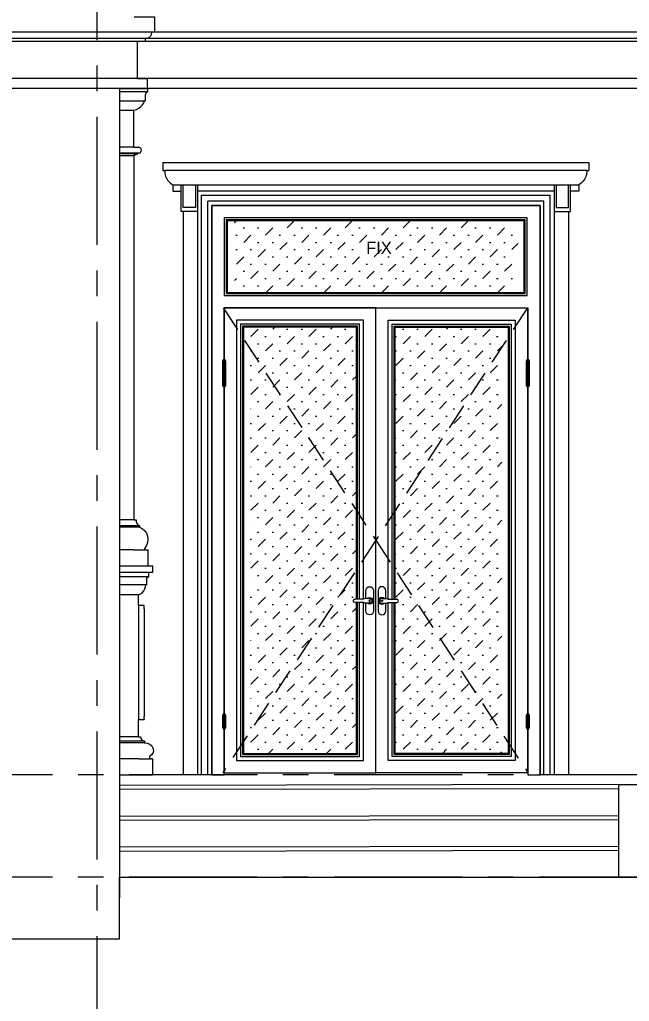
# Model space of a CAD drawing. Header units: millimetres. Extents: x 1832547 to 2001569, y -558009 to -417808.
# Drawn here: x 1954587 to 1957562, y -528449 to -523657 of the extents above; entities that cross this region are included whole.
import ezdxf

# ---------------------------------------------------------------- set-up
doc = ezdxf.new("R2010")
doc.units = ezdxf.units.MM
doc.header["$MEASUREMENT"] = 0
doc.linetypes.add('CENTER', pattern=[2, 1.25, -0.25, 0.25, -0.25])
doc.linetypes.add('HIDDEN', pattern=[9.525, 6.35, -3.175])
doc.layers.get('0').update_dxf_attribs({"linetype": 'CONTINUOUS'})
doc.layers.get('DEFPOINTS').update_dxf_attribs({"linetype": 'CONTINUOUS'})
for name, color, linetype, lineweight in [('AUDIT_I_120404221301-0', 7, 'CONTINUOUS', 15), ('CA . CỬA', 251, 'CONTINUOUS', 5), ('CA-noi that', 19, 'CONTINUOUS', 9), ('CA. HATCH', 250, 'CONTINUOUS', 9), ('CA.dim 08', 8, 'CONTINUOUS', 13), ('CA.khuat 75', 75, 'HIDDEN', 9), ('CA.manh 08', 8, 'CONTINUOUS', 9), ('CA.noi that 15', 15, 'CONTINUOUS', 9), ('CA.thay 145', 145, 'CONTINUOUS', 18), ('CA.tim 67', 67, 'CENTER', 9), ('CA.vat lieu 08', 8, 'CONTINUOUS', 5), ('CA_manh 08', 8, 'CONTINUOUS', 9)]:
    doc.layers.add(name, color=color, linetype=linetype, lineweight=lineweight)
doc.styles.add('CA.JSC1', font='Vhavan.ttf', dxfattribs={"width": 0.8})
doc.styles.get("Standard").update_dxf_attribs({"font": 'roman.shx'})
doc.dimstyles.new('CA 70', dxfattribs={"dimscale": 0.7, "dimtxt": 220, "dimasz": 60, "dimexe": 160, "dimexo": 0, "dimgap": 30, "dimtad": 1, "dimdec": 0, "dimrnd": 5, "dimzin": 0, "dimdsep": 46, "dimtxsty": 'Standard', "dimblk": 'ARCHTICK', "dimcen": 0.09, "dimdle": 160, "dimclrd": 256, "dimclre": 256, "dimclrt": 255, "dimadec": 0, "dimazin": 0, "dimtfac": 1, "dimtdec": 0, "dimtix": 1, "dimtmove": 2, "dimatfit": 3, "dimldrblk": 'DOT', "dimfxl": 600, "dimfxlon": 1, "dimtolj": 1, "dimtzin": 0, "dimarcsym": 0})
pattern_1 = [(45, (35, 0), (35.355339, 106.0660172), [50, -50, 0, -50, 0, -50])]

# ---------------------------------------------------------------- blocks, each defined once
blk = doc.blocks.new('_ArchTick')
at = {"color": 1, "linetype": 'ByBlock', "const_width": 0.15}
blk.add_lwpolyline([(-0.5, -0.5), (0.5, 0.5)], dxfattribs=at)
blk = doc.blocks.new('*D209')
at = {"layer": 'CA.dim 08', "lineweight": -2, "transparency": 16777216}
for p, q in [((1955524.9, -529866.6), (1955524.9, -530398.6)), ((1957124.6, -529866.6), (1957124.6, -530398.6)), ((1955412.9, -530286.6), (1957236.6, -530286.6))]:
    blk.add_line(p, q, dxfattribs=at)
at = {"layer": 'DEFPOINTS', "color": 0, "transparency": 16777216}
for p in [(1957124.6, -527311.8), (1955524.9, -527343.6), (1957124.6, -530286.6)]:
    blk.add_point(p, dxfattribs=at)
at = {"layer": 'CA.dim 08', "lineweight": -2, "transparency": 16777216, "xscale": 42, "yscale": 42, "zscale": 42, "rotation": 180}
blk.add_blockref('_ArchTick', (1955524.9, -530286.6), dxfattribs=at)
at = {"layer": 'CA.dim 08', "lineweight": -2, "transparency": 16777216, "xscale": 42, "yscale": 42, "zscale": 42}
blk.add_blockref('_ArchTick', (1957124.6, -530286.6), dxfattribs=at)
at = {"layer": 'CA.dim 08', "color": 255, "transparency": 16777216, "insert": (1956324.7, -530188.6), "char_height": 154, "attachment_point": 5}
blk.add_mtext('\\A1;1600', dxfattribs=at)
blk = doc.blocks.new('_DOT')
at = {"color": 1, "linetype": 'ByBlock'}
blk.add_line((-0.5, 0), (-1, 0), dxfattribs=at)
at = {"color": 1, "linetype": 'ByBlock', "const_width": 0.5}
blk.add_lwpolyline([(-0.25, 0, 1), (0.25, 0, 1)], format="xyb", close=True, dxfattribs=at)
blk = doc.blocks.new('*D211')
at = {"layer": 'CA.dim 08', "lineweight": -2, "transparency": 16777216}
for p, q in [((1957126.8, -529866.6), (1957126.8, -530398.6)), ((1958524.9, -529866.6), (1958524.9, -530398.6)), ((1957014.8, -530286.6), (1958636.9, -530286.6))]:
    blk.add_line(p, q, dxfattribs=at)
at = {"layer": 'DEFPOINTS', "color": 0, "transparency": 16777216}
for p in [(1957126.8, -527343.6), (1958524.9, -529426.8), (1958524.9, -530286.6)]:
    blk.add_point(p, dxfattribs=at)
at = {"layer": 'CA.dim 08', "lineweight": -2, "transparency": 16777216, "xscale": 42, "yscale": 42, "zscale": 42, "rotation": 180}
blk.add_blockref('_ArchTick', (1957126.8, -530286.6), dxfattribs=at)
at = {"layer": 'CA.dim 08', "lineweight": -2, "transparency": 16777216, "xscale": 42, "yscale": 42, "zscale": 42}
blk.add_blockref('_ArchTick', (1958524.9, -530286.6), dxfattribs=at)
at = {"layer": 'CA.dim 08', "color": 255, "transparency": 16777216, "insert": (1957825.8, -530188.6), "char_height": 154, "attachment_point": 5}
blk.add_mtext('\\A1;1400', dxfattribs=at)
blk = doc.blocks.new('BANLE')
at = {"layer": 'CA.noi that 15'}
for p, q in [((0, 68.6), (12, 68.6)), ((0, 38.2), (0, 68.6)), ((12, 68.6), (12, 38.2)), ((0, 38.2), (12, 38.2)), ((0, 6), (0, 36.4)), ((12, 36.4), (0, 36.4)), ((12, 6), (0, 6)), ((4, 38.2), (8, 38.2)), ((4, 36.4), (4, 38.2)), ((8, 36.4), (4, 36.4)), ((8, 38.2), (8, 36.4)), ((12, 36.4), (12, 6))]:
    blk.add_line(p, q, dxfattribs=at)
for centre, start, end in [((6, 68.6), 0, 180), ((6, 6), 180, 0)]:
    blk.add_arc(centre, 6, start, end, dxfattribs=at)
blk = doc.blocks.new('A$C20F25EA7')
at = {"layer": 'CA.vat lieu 08', "ltscale": 0.5}
for centre, start, end in [((0, 42), 0, 180), ((0, -42), 180, 0)]:
    blk.add_arc(centre, 15.4, start, end, dxfattribs=at)
blk.add_wipeout([(18.8, 9.9), (25.1, 7), (60.1, 7), (65, 4.9), (67.1, 0), (65.1, -4.9), (60.1, -7), (25.1, -7), (18.8, -9.9), (0, -9.9), (-7, -7), (-9.9, 0), (-7, 7), (0, 9.9)]).dxf.layer = 'CA.vat lieu 08'
for p, q in [((0, 9.9), (18.8, 9.9)), ((18.8, 9.9), (24.6, 7.2)), ((25.5, 7), (60.1, 7)), ((0, -9.9), (18.8, -9.9)), ((19.7, -9.7), (24.6, -7.2)), ((25.5, -7), (60.1, -7))]:
    blk.add_line(p, q, dxfattribs=at)
for points in [[(-15.4, 42), (-15.4, -42)], [(15.4, 9.9), (15.4, 42)], [(15.4, -42), (15.4, -9.9)]]:
    blk.add_lwpolyline(points, dxfattribs=at)
blk.add_circle((0, 0), 2.8, dxfattribs=at)
for centre, radius, start, end in [((0, 0), 13.3, 48.259, 311.741), ((0, 0), 9.92, 90, 270), ((25.5, 8.9), 1.92, 242.8073, 270), ((60.1, 0), 6.96, 270, 90), ((18.8, -8), 1.92, 270, 297.1927), ((25.5, -8.9), 1.92, 90, 117.1927)]:
    blk.add_arc(centre, radius, start, end, dxfattribs=at)
blk = doc.blocks.new('qt43t43')
at = {"layer": 'CA. HATCH'}
h = blk.add_hatch(dxfattribs=at)
h.set_pattern_fill('MUDST', color=256, scale=200, angle=45, double=1)
h.set_pattern_definition(pattern_1)
h.paths.add_polyline_path([(2009415.1, -524236.9), (2010799, -524236.9), (2010799, -523886.9), (2009415.1, -523886.9)])
h = blk.add_hatch(dxfattribs=at)
h.set_pattern_fill('MUDST', color=256, scale=200, angle=45, double=1)
h.set_pattern_definition(pattern_1)
h.paths.add_polyline_path([(2009495.1, -526486.9), (2010010.1, -526486.9), (2010010.1, -524406.9), (2009495.1, -524406.9)])
h.paths.add_polyline_path([(2010720.1, -526486.9), (2010200.1, -526486.9), (2010200.1, -524406.9), (2010720.1, -524406.9)])
at = {"layer": 'CA . CỬA'}
blk.add_lwpolyline([(2009305.1, -526591.9), (2009305.1, -523811.9), (2010907, -523811.9), (2010907, -526591.9)], dxfattribs=at)
at = {"layer": 'CA. HATCH'}
blk.add_lwpolyline([(2010750.1, -526486.9), (2010200.1, -526486.9), (2010200.1, -524406.9), (2010750.1, -524406.9)], close=True, dxfattribs=at)
at = {"layer": 'CA.dim 08'}
for points in [[(2009375.1, -524241.9), (2010834, -524241.9), (2010834, -523881.9), (2009375.1, -523881.9)], [(2009380.1, -524236.9), (2010829, -524236.9), (2010829, -523886.9), (2009380.1, -523886.9)], [(2009455.1, -526491.9), (2010015.1, -526491.9), (2010015.1, -524401.9), (2009455.1, -524401.9)], [(2009460.1, -526486.9), (2010010.1, -526486.9), (2010010.1, -524406.9), (2009460.1, -524406.9)], [(2010755.1, -526491.9), (2010195.1, -526491.9), (2010195.1, -524401.9), (2010755.1, -524401.9)]]:
    blk.add_lwpolyline(points, close=True, dxfattribs=at)
blk.add_lwpolyline([(2009365.1, -524311.9), (2010845.1, -524311.9)], dxfattribs=at)
at = {"layer": 'CA.noi that 15'}
for points in [[(2009445.1, -526501.9), (2010025.1, -526501.9), (2010025.1, -524391.9), (2009445.1, -524391.9)], [(2010765.1, -526501.9), (2010185.1, -526501.9), (2010185.1, -524391.9), (2010765.1, -524391.9)]]:
    blk.add_lwpolyline(points, close=True, dxfattribs=at)
at = {"layer": 'CA.thay 145'}
for points in [[(2009365.1, -526591.9), (2009365.1, -524311.9), (2010847, -524311.9), (2010847, -526591.9), (2010907, -526591.9), (2010907, -523811.9), (2009305.1, -523811.9), (2009305.1, -526591.9)], [(2009365.1, -524251.9), (2010844, -524251.9), (2010844, -523871.9), (2009365.1, -523871.9)], [(2009365.1, -526581.9), (2010105.1, -526581.9), (2010105.1, -524311.9), (2009365.1, -524311.9)], [(2010847, -526581.9), (2010105.1, -526581.9), (2010105.1, -524311.9), (2010847, -524311.9)], [(2009425.1, -526521.9), (2010045.1, -526521.9), (2010045.1, -524371.9), (2009425.1, -524371.9)], [(2010785.1, -526521.9), (2010165.1, -526521.9), (2010165.1, -524371.9), (2010785.1, -524371.9)]]:
    blk.add_lwpolyline(points, close=True, dxfattribs=at)
blk.add_lwpolyline([(2010847, -526581.9), (2010847, -524311.9)], dxfattribs=at)
for p in [(2009359.1, -524639.1), (2010841, -524639.1), (2009359.1, -524698.3), (2010841, -524698.3), (2009359.1, -526369.1), (2010841, -526369.1)]:
    blk.add_blockref('BANLE', p)
at = {"layer": 'AUDIT_I_120404221301-0', "style": 'CA.JSC1'}
blk.add_text('fix', height=60, dxfattribs=at).set_placement((2010058, -524048.9))
at = {"xscale": -1.200000000186265, "yscale": 1.200000000186265, "zscale": 1.200000000186265}
blk.add_blockref('A$C20F25EA7', (2010075.1, -525742.2), dxfattribs=at)
at = {"xscale": 1.200000000186265, "yscale": 1.200000000186265, "zscale": 1.200000000186265}
blk.add_blockref('A$C20F25EA7', (2010135.1, -525742.2), dxfattribs=at)
at = {"layer": 'CA.khuat 75', "ltscale": 20}
for points in [[(2009360.1, -524311.9), (2010105.1, -525446.9), (2009358.2, -526581.9)], [(2010845.1, -524311.9), (2010105.1, -525446.9), (2010847, -526581.9)]]:
    blk.add_lwpolyline(points, dxfattribs=at)

msp = doc.modelspace()

# ---------------------------------------------------------------- linework, layer by layer
at = {"layer": 'CA-noi that'}
for points in [[(1957511.8, -527411.5), (1955074, -527415.4)], [(1957511.8, -527563.4), (1955074, -527567.2)], [(1957511.8, -527713.4), (1955074, -527717.2)]]:
    msp.add_lwpolyline(points, dxfattribs=at)
at = {"layer": 'CA.manh 08'}
msp.add_line((1955171.1, -526128.6), (1955073.9, -526128.6), dxfattribs=at)
for points in [[(1959499, -523718.6), (1948689.7, -523718.6)], [(1959469, -523748.7), (1948719.7, -523748.7)]]:
    msp.add_lwpolyline(points, dxfattribs=at)
at = {"layer": 'CA.thay 145'}
for p, q in [((1955073.9, -523993.6), (1955212, -523993.6)), ((1955212, -524007.8), (1955212, -523993.6)), ((1955192.6, -524062.7), (1955195.6, -524052.3)), ((1955201.1, -524052.3), (1955195.6, -524052.3)), ((1955201.1, -524024), (1955201.8, -524019.3)), ((1955201.1, -524052.3), (1955201.1, -524024)), ((1955201.8, -524019.3), (1955203.9, -524014.9)), ((1955203.9, -524014.9), (1955207.4, -524011)), ((1955207.4, -524011), (1955212, -524007.8)), ((1955073.9, -524098.9), (1955143.9, -524098.9)), ((1955143.9, -524098.9), (1955157, -524094.7)), ((1955143.9, -524280), (1955143.9, -524098.9)), ((1955157, -524094.7), (1955168.8, -524088.7)), ((1955168.8, -524088.7), (1955178.9, -524081.2)), ((1955178.9, -524081.2), (1955186.9, -524072.4)), ((1955186.9, -524072.4), (1955192.6, -524062.7)), ((1955143.9, -524280), (1955073.9, -524280)), ((1955143.9, -524280), (1955168.3, -524280)), ((1955175.1, -524281.9), (1955168.3, -524280)), ((1955180.1, -524287), (1955175.1, -524281.9)), ((1955181.9, -524294), (1955180.1, -524287)), ((1955143.9, -524321.8), (1955073.9, -524321.8)), ((1955143.9, -524313.1), (1955143.9, -524315.2)), ((1955143.9, -524321.8), (1955148, -524318.1)), ((1955143.9, -524321.8), (1955143.9, -525809.1)), ((1955148, -524318.1), (1955152.6, -524315.2)), ((1955152.6, -524315.2), (1955157.6, -524313.1)), ((1955157.6, -524313.1), (1955162.8, -524312)), ((1955162.8, -524312), (1955162.8, -524307.9)), ((1955168.3, -524307.9), (1955162.8, -524307.9)), ((1955168.3, -524307.9), (1955175.1, -524306.1)), ((1955175.1, -524306.1), (1955180.1, -524300.9)), ((1955180.1, -524300.9), (1955181.9, -524294)), ((1955284.9, -524353.6), (1955284.9, -524393.6)), ((1955284.9, -524353.6), (1957364.6, -524353.6)), ((1957364.6, -524353.6), (1957364.6, -524393.6)), ((1955284.9, -524393.6), (1955294.9, -524393.6)), ((1955294.9, -524393.6), (1955295, -524400.6)), ((1957354.6, -524393.6), (1955294.9, -524393.6)), ((1955295, -524400.6), (1955295.8, -524407.6)), ((1955295.8, -524407.6), (1955297.3, -524414.6)), ((1955297.3, -524414.6), (1955299.3, -524421.3)), ((1955299.3, -524421.3), (1955302, -524427.8)), ((1955302, -524427.8), (1955305.2, -524434.1)), ((1955305.2, -524434.1), (1955309, -524440.1)), ((1957344.3, -524434.1), (1957340.5, -524440.1)), ((1957347.5, -524427.8), (1957344.3, -524434.1)), ((1957350.2, -524421.3), (1957347.5, -524427.8)), ((1957352.2, -524414.6), (1957350.2, -524421.3)), ((1957353.6, -524407.6), (1957352.2, -524414.6)), ((1957354.4, -524400.6), (1957353.6, -524407.6)), ((1957354.6, -524393.6), (1957354.4, -524400.6)), ((1957354.6, -524393.6), (1957364.6, -524393.6)), ((1955309, -524440.1), (1955313.2, -524445.7)), ((1955313.2, -524445.7), (1955318, -524450.9)), ((1955318, -524450.9), (1955323.2, -524455.6)), ((1955323.2, -524455.6), (1955328.9, -524459.9)), ((1955328.9, -524459.9), (1955334.9, -524463.6)), ((1955334.9, -524463.6), (1955374.9, -524463.6)), ((1955334.9, -524463.6), (1955334.9, -524493.6)), ((1955374.9, -524493.6), (1955374.9, -524463.6)), ((1955374.9, -524463.6), (1955384.9, -524463.6)), ((1955384.9, -524463.6), (1955444.9, -524463.6)), ((1955444.9, -524463.6), (1955454.9, -524463.6)), ((1955454.9, -524463.6), (1957194.6, -524463.6)), ((1955454.9, -524463.6), (1955454.9, -524493.6)), ((1957194.6, -524463.6), (1957204.6, -524463.6)), ((1957194.6, -524463.6), (1957194.6, -524493.6)), ((1957204.6, -524463.6), (1957264.6, -524463.6)), ((1957264.6, -524463.6), (1957274.6, -524463.6)), ((1957274.6, -524463.6), (1957314.6, -524463.6)), ((1957274.6, -524493.6), (1957274.6, -524463.6)), ((1957320.6, -524459.9), (1957314.6, -524463.6)), ((1957314.6, -524463.6), (1957314.6, -524493.6)), ((1957326.2, -524455.6), (1957320.6, -524459.9)), ((1957331.5, -524450.9), (1957326.2, -524455.6)), ((1957336.2, -524445.7), (1957331.5, -524450.9)), ((1957340.5, -524440.1), (1957336.2, -524445.7)), ((1955334.9, -524493.6), (1955374.9, -524493.6)), ((1955374.9, -524593.6), (1955374.9, -524493.6)), ((1957194.6, -524493.6), (1955454.9, -524493.6)), ((1955454.9, -524493.6), (1955454.9, -524593.6)), ((1957194.6, -524493.6), (1957194.6, -524593.6)), ((1957274.6, -524593.6), (1957274.6, -524493.6)), ((1957314.6, -524493.6), (1957274.6, -524493.6)), ((1955524.9, -527343.6), (1955524.9, -524563.6)), ((1955524.9, -524563.6), (1957124.6, -524563.6)), ((1957124.6, -524563.6), (1957124.6, -527343.6)), ((1955384.9, -524593.6), (1955374.9, -524593.6)), ((1955384.9, -524593.6), (1955384.9, -527343.6)), ((1955454.9, -524593.6), (1955384.9, -524593.6)), ((1955454.9, -524593.6), (1955454.9, -527343.6)), ((1957194.6, -524593.6), (1957264.6, -524593.6)), ((1957194.6, -524593.6), (1957194.6, -527343.6)), ((1957264.6, -524593.6), (1957274.6, -524593.6)), ((1957264.6, -524593.6), (1957264.6, -527343.6)), ((1955143.9, -525528.1), (1955143.9, -526098.6)), ((1955143.9, -526098.6), (1955073.9, -526098.6)), ((1955143.9, -526098.6), (1955154.8, -526098.6)), ((1955154.8, -526098.6), (1955155.8, -526107.5)), ((1955155.8, -526107.5), (1955159, -526115.8)), ((1955171.1, -526134), (1955073.9, -526134)), ((1955159, -526115.8), (1955164.2, -526123)), ((1955164.2, -526123), (1955171.1, -526128.6)), ((1955171.1, -526128.6), (1955171.1, -526134)), ((1955171.1, -526134), (1955184.9, -526141.1)), ((1955184.9, -526141.1), (1955196.5, -526151.3)), ((1955196.5, -526151.3), (1955205.4, -526163.9)), ((1955205.4, -526163.9), (1955211, -526178.3)), ((1955211.2, -526209), (1955205.9, -526223.5)), ((1955211, -526178.3), (1955213, -526193.7)), ((1955213, -526193.7), (1955211.2, -526209)), ((1955143.9, -526245.6), (1955073.9, -526245.6)), ((1955143.9, -526245.6), (1955143.9, -526244.7)), ((1955143.9, -526245.6), (1955167.6, -526245.6)), ((1955167.6, -526245.6), (1955167.4, -526244.7)), ((1955167.6, -526245.6), (1955201.1, -526245.6)), ((1955197.2, -526236.3), (1955195.7, -526239.1)), ((1955195.7, -526239.1), (1955196, -526242.2)), ((1955196, -526242.2), (1955198, -526244.7)), ((1955205.9, -526223.5), (1955197.2, -526236.3)), ((1955198, -526244.7), (1955201.1, -526245.6)), ((1955201.1, -526245.6), (1955212, -526245.6)), ((1955212, -526245.6), (1955212, -526323.6)), ((1955073.9, -526323.6), (1955212, -526323.6)), ((1955212, -526323.6), (1955237.1, -526323.6)), ((1955237.1, -526356.5), (1955237.1, -526323.6)), ((1955217.3, -526356.5), (1955073.9, -526356.5)), ((1955217.3, -526377.1), (1955185, -526377.1)), ((1955207.4, -526385.3), (1955208.2, -526382.1)), ((1955207.4, -526416.1), (1955207.4, -526385.3)), ((1955208.2, -526382.1), (1955210.3, -526379.5)), ((1955210.3, -526379.5), (1955213.5, -526377.7)), ((1955213.5, -526377.7), (1955217.3, -526377.1)), ((1955237.1, -526356.5), (1955217.3, -526356.5)), ((1955217.3, -526377.1), (1955217.3, -526356.5)), ((1955185.8, -526453.2), (1955193.1, -526445.1)), ((1955193.1, -526445.1), (1955198.4, -526436)), ((1955198.4, -526436), (1955201.5, -526426.2)), ((1955201.5, -526426.2), (1955202.5, -526416.1)), ((1955207.4, -526416.1), (1955202.5, -526416.1)), ((1955166.6, -526465.5), (1955073.9, -526465.5)), ((1955166.6, -526465.5), (1955176.9, -526460.1)), ((1955166.7, -526517.3), (1955166.6, -526465.5)), ((1955176.9, -526460.1), (1955185.8, -526453.2)), ((1955166.7, -526517.3), (1955166.6, -526517.4)), ((1955166.6, -526517.4), (1955166.6, -526517.5)), ((1955166.6, -526517.5), (1955166.6, -526517.6)), ((1955166.6, -526517.6), (1955166.6, -526569.5)), ((1955166.8, -526517.1), (1955166.7, -526517.2)), ((1955166.7, -526517.2), (1955166.7, -526517.3)), ((1955166.9, -526517), (1955166.8, -526517.1)), ((1955167, -526517), (1955166.9, -526517)), ((1955167.1, -526516.9), (1955167, -526517)), ((1955167.2, -526516.8), (1955167.1, -526516.9)), ((1955167.3, -526516.8), (1955167.2, -526516.8)), ((1955167.5, -526516.8), (1955167.3, -526516.8)), ((1955167.6, -526516.8), (1955167.5, -526516.8)), ((1955193.1, -526516.8), (1955167.6, -526516.8)), ((1955193.3, -526516.8), (1955193.1, -526516.8)), ((1955193.4, -526516.8), (1955193.3, -526516.8)), ((1955193.5, -526516.8), (1955193.4, -526516.8)), ((1955193.6, -526516.9), (1955193.5, -526516.8)), ((1955193.5, -526532.9), (1955193.6, -526532.9)), ((1955193.7, -526517), (1955193.6, -526516.9)), ((1955193.6, -526532.9), (1955193.7, -526532.8)), ((1955193.6, -526532.9), (1955193.6, -526532.9)), ((1955193.8, -526517), (1955193.7, -526517)), ((1955193.7, -526532.8), (1955193.8, -526532.8)), ((1955193.9, -526517.1), (1955193.8, -526517)), ((1955193.8, -526532.8), (1955193.9, -526532.7)), ((1955194, -526517.2), (1955193.9, -526517.1)), ((1955193.9, -526532.7), (1955194, -526532.6)), ((1955193.9, -526532.7), (1955193.9, -526532.7)), ((1955194, -526517.3), (1955194, -526517.2)), ((1955194.1, -526517.4), (1955194, -526517.3)), ((1955194, -526532.5), (1955194.1, -526532.4)), ((1955194, -526532.6), (1955194, -526532.5)), ((1955194, -526532.5), (1955194.1, -527059.2)), ((1955194.1, -526517.5), (1955194.1, -526517.4)), ((1955194.1, -526517.6), (1955194.1, -526517.5)), ((1955194.1, -526532.2), (1955194.1, -526517.6)), ((1955194.1, -526532.3), (1955194.1, -526532.2)), ((1955194.1, -526532.4), (1955194.1, -526532.3)), ((1955194.1, -526532.4), (1955194.1, -526532.4)), ((1955166.6, -526569.5), (1955166.6, -526569.6)), ((1955166.6, -526569.6), (1955166.6, -526569.7)), ((1955166.6, -526569.7), (1955166.7, -526569.8)), ((1955166.7, -526569.8), (1955166.7, -527021.8)), ((1955166.7, -526569.9), (1955166.8, -526570)), ((1955166.8, -526570), (1955166.9, -526570.1)), ((1955166.9, -526570.1), (1955167, -526570.2)), ((1955167, -526570.2), (1955167.1, -526570.2)), ((1955167.1, -526570.2), (1955167.2, -526570.3)), ((1955167.2, -526570.3), (1955167.3, -526570.3)), ((1955167.3, -526570.3), (1955167.5, -526570.3)), ((1955167.5, -526570.3), (1955167.6, -526570.3)), ((1955166.6, -527021.9), (1955166.7, -527021.8)), ((1955166.6, -527022), (1955166.6, -527021.9)), ((1955166.6, -527022.1), (1955166.6, -527022)), ((1955166.6, -527022.1), (1955166.6, -527074)), ((1955166.7, -527021.7), (1955166.8, -527021.6)), ((1955166.8, -527021.6), (1955166.9, -527021.5)), ((1955166.9, -527021.5), (1955167, -527021.4)), ((1955167, -527021.4), (1955167.1, -527021.4)), ((1955167.1, -527021.4), (1955167.2, -527021.3)), ((1955167.2, -527021.3), (1955167.3, -527021.3)), ((1955167.3, -527021.3), (1955167.5, -527021.3)), ((1955167.5, -527021.3), (1955167.6, -527021.3)), ((1955193.5, -527058.7), (1955193.1, -527058.5)), ((1955194.1, -527059.2), (1955194.1, -527059.3)), ((1955194.1, -527059.3), (1955194.1, -527059.3)), ((1955194.1, -527059.3), (1955194.1, -527059.4)), ((1955194.1, -527074), (1955194.1, -527059.4)), ((1955166.6, -527074.1), (1955166.6, -527074)), ((1955166.6, -527074.2), (1955166.6, -527074.1)), ((1955166.7, -527074.3), (1955166.6, -527074.2)), ((1955166.6, -527158.5), (1955166.7, -527074.3)), ((1955166.7, -527074.4), (1955166.7, -527074.3)), ((1955166.8, -527074.5), (1955166.7, -527074.4)), ((1955166.9, -527074.6), (1955166.8, -527074.5)), ((1955167, -527074.7), (1955166.9, -527074.6)), ((1955167.1, -527074.7), (1955167, -527074.7)), ((1955167.2, -527074.8), (1955167.1, -527074.7)), ((1955167.3, -527074.8), (1955167.2, -527074.8)), ((1955167.5, -527074.8), (1955167.3, -527074.8)), ((1955167.6, -527074.8), (1955167.5, -527074.8)), ((1955193.1, -527074.8), (1955167.6, -527074.8)), ((1955193.3, -527074.8), (1955193.1, -527074.8)), ((1955193.4, -527074.8), (1955193.3, -527074.8)), ((1955193.5, -527074.8), (1955193.4, -527074.8)), ((1955193.6, -527074.7), (1955193.5, -527074.8)), ((1955193.7, -527074.7), (1955193.6, -527074.7)), ((1955193.8, -527074.6), (1955193.7, -527074.7)), ((1955193.9, -527074.5), (1955193.8, -527074.6)), ((1955194, -527074.4), (1955193.9, -527074.5)), ((1955194.1, -527074.2), (1955194, -527074.3)), ((1955194, -527074.3), (1955194, -527074.4)), ((1955194.1, -527074), (1955194.1, -527074.1)), ((1955194.1, -527074.1), (1955194.1, -527074.2)), ((1955166.6, -527158.5), (1955073.9, -527158.5)), ((1955166.6, -527158.5), (1955176.5, -527158.5)), ((1955176.5, -527158.5), (1955177.9, -527165.5)), ((1955177.9, -527165.5), (1955182.1, -527171.7)), ((1955196.3, -527179.1), (1955073.9, -527179.1)), ((1955196.3, -527187.3), (1955073.9, -527187.3)), ((1955182.1, -527171.7), (1955188.4, -527176.4)), ((1955188.4, -527176.4), (1955196.3, -527179.1)), ((1955196.3, -527179.1), (1955196.3, -527187.3)), ((1955196.3, -527187.3), (1955209.7, -527189.2)), ((1955209.7, -527189.2), (1955221.7, -527194.4)), ((1955221.7, -527194.4), (1955231.3, -527202.5)), ((1955231.3, -527202.5), (1955237.5, -527212.5)), ((1955237.5, -527212.5), (1955239.7, -527223.7)), ((1955166.6, -527265.4), (1955166.6, -527264.2)), ((1955187.1, -527265.4), (1955186.7, -527264.2)), ((1955222.3, -527253.2), (1955220, -527256.8)), ((1955220, -527256.8), (1955220.4, -527261)), ((1955220.4, -527261), (1955223.6, -527264.2)), ((1955231.7, -527245), (1955222.3, -527253.2)), ((1955223.6, -527264.2), (1955228.5, -527265.4)), ((1955237.7, -527234.9), (1955231.7, -527245)), ((1955239.7, -527223.7), (1955237.7, -527234.9)), ((1955166.6, -527265.4), (1955073.9, -527265.4)), ((1955166.6, -527265.4), (1955187.1, -527265.4)), ((1955187.1, -527265.4), (1955228.5, -527265.4)), ((1955235.9, -527265.4), (1955228.5, -527265.4)), ((1955235.9, -527265.4), (1955235.9, -527343.6)), ((1955073.9, -527343.6), (1955235.9, -527343.6))]:
    msp.add_line(p, q, dxfattribs=at)
for points in [[(1955144.9, -523643.6), (1955144.9, -523643.6), (1955244.9, -523643.6), (1955244.9, -523718.6), (1955229.9, -523718.6), (1955230, -523722.6), (1955229.4, -523726.6), (1955228.4, -523730.5), (1955226.7, -523734.2), (1955224.6, -523737.6), (1955221.9, -523740.7), (1955218.9, -523743.3), (1955215.5, -523745.5), (1955211.8, -523747.1), (1955207.9, -523748.2), (1955203.9, -523748.7), (1955199.9, -523748.7), (1955199.9, -523763.6), (1955159.9, -523763.6), (1955159.9, -523943.6), (1955209.9, -523943.6), (1955209.9, -523993.6), (1955147.4, -523993.6)], [(1959429, -523763.6), (1948759.7, -523763.6)], [(1959429, -523943.6), (1948719.7, -523943.6)], [(1959416.5, -523993.6), (1948719.7, -523993.6)], [(1955073.9, -523993.6), (1955074.9, -527943.6)], [(1955073.9, -523993.6), (1955073.9, -527343.6)], [(1957511.8, -527391.5), (1955074, -527395.4)], [(1957509.4, -527391.5), (1957509.4, -527843.6)], [(1957509.4, -527391.5), (1958804.9, -527391.5)], [(1957511.8, -527543.4), (1955074, -527547.2)], [(1957511.8, -527693.4), (1955074, -527697.2)], [(1955074.9, -528143.6), (1955074.9, -527843.6), (1958804.9, -527843.6)], [(1940403.6, -528143.6), (1955074.9, -528143.6)]]:
    msp.add_lwpolyline(points, dxfattribs=at)
at = {"layer": 'CA.tim 67', "ltscale": 500}
msp.add_line((1954964.9, -530756.3), (1954964.9, -514383.7), dxfattribs=at)
for points in [[(1963746.8, -527343.6), (1938240.8, -527343.6)], [(1963746.8, -527843.6), (1938240.8, -527843.6)]]:
    msp.add_lwpolyline(points, dxfattribs=at)
at = {"layer": 'CA_manh 08'}
for p, q in [((1955073.9, -524007.8), (1955212, -524007.8)), ((1955073.9, -524052.3), (1955195.6, -524052.3)), ((1955162.8, -524307.9), (1955073.9, -524307.9)), ((1955162.8, -524312), (1955073.9, -524312)), ((1955384.9, -524573.6), (1955384.9, -524463.6)), ((1955444.9, -524463.6), (1955444.9, -524573.6)), ((1957204.6, -524463.6), (1957204.6, -524573.6)), ((1957264.6, -524573.6), (1957264.6, -524463.6)), ((1955474.9, -524513.6), (1957174.6, -524513.6)), ((1955474.9, -527343.6), (1955474.9, -524513.6)), ((1957174.6, -524513.6), (1957174.6, -527343.6)), ((1955444.9, -524573.6), (1955384.9, -524573.6)), ((1955504.9, -527343.6), (1955504.9, -524543.6)), ((1957144.6, -524543.6), (1955504.9, -524543.6)), ((1957144.6, -527343.6), (1957144.6, -524543.6)), ((1957204.6, -524573.6), (1957264.6, -524573.6)), ((1955217.3, -526377.1), (1955073.9, -526377.1)), ((1955202.5, -526416.1), (1955073.9, -526416.1))]:
    msp.add_line(p, q, dxfattribs=at)

# ---------------------------------------------------------------- dimensions: what is measured, and where the dimension line sits
at = {"layer": 'CA.dim 08'}
for base, p1, p2, picture, middle in [((1957124.6, -530286.6), (1955524.9, -527343.6), (1957124.6, -527311.8), '*D209', (1956324.7, -530188.6)), ((1958524.9, -530286.6), (1957126.8, -527343.6), (1958524.9, -529426.8), '*D211', (1957825.8, -530188.6))]:
    dim = msp.add_linear_dim(base=base, p1=p1, p2=p2, dimstyle='CA 70', dxfattribs=at)
    dim.commit()
    dim.dimension.update_dxf_attribs({"geometry": picture, "text_midpoint": middle})

# ---------------------------------------------------------------- next in the draw order: block references
at = {"layer": 'CA.manh 08'}
msp.add_blockref('qt43t43', (-53780.3, -751.7), dxfattribs=at)

doc.saveas('drawing.dxf')
